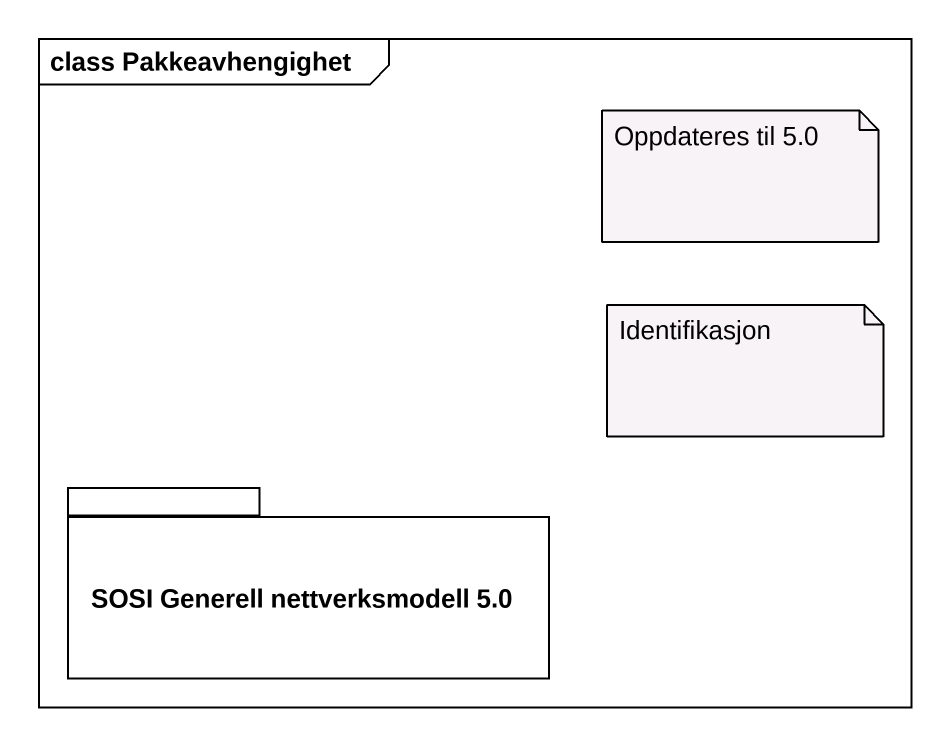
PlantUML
@startuml
mainframe class Pakkeavhengighet
package "SOSI Generell nettverksmodell 5.0" as SOSI_Generell {
}
note as N1
  Oppdateres til 5.0
end note
note as N2
  Identifikasjon
end note
@enduml
